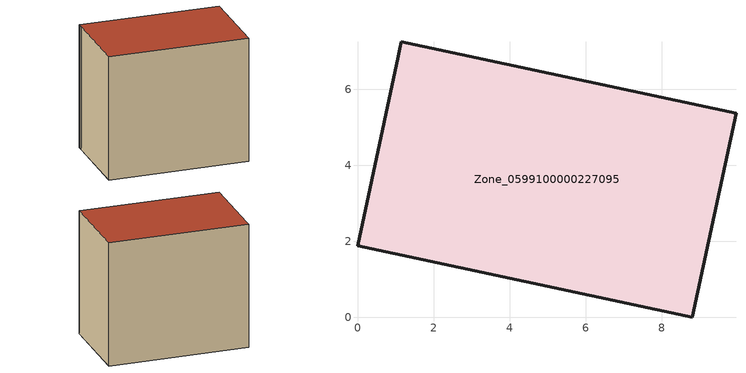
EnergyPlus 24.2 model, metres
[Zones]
Zone_0599100000227095
 floor ground (C_G): 1.11,7.06 1.15,7.25 9.96,5.37 8.81,0 0,1.88 1.08,6.87 z0
 wall outside (C_F): 1.15,7.25 1.11,7.06 1.08,6.87 0,1.88 8.81,0 9.96,5.37 1.15,7.25 z0:8.08
 roof outside (C_R): 1.11,7.06 1.08,6.87 0,1.88 8.81,0 9.96,5.37 1.15,7.25 z8.08
[BUILDING]
Pand.0599100000227095: North Axis=0; Terrain=City; Loads Convergence Tolerance Value=0.04; Temperature Convergence Tolerance Value=0.4; Solar Distribution=FullExterior; Maximum Number of Warmup Days=25; Minimum Number of Warmup Days=1
[Site:Location]
Rotterdam.The.Hague.AP_ZH_NLD Design_Conditions: Latitude=51.96; Longitude=4.45; Time Zone=1; Elevation=-4.5
[SITE:GROUNDTEMPERATURE:BUILDINGSURFACE]
18, 18, 18, 18, 18, 18, 18, 18, 18, 18, 18, 18
[MATERIAL] Thermal Absorptance=0.9; Solar Absorptance=0.7; Visible Absorptance=0.7
Name | Roughness | Thickness | Conductivity | Density | Specific Heat
G.TI.1975-1991 | MediumSmooth | 0.15 | 0.288461 | 540 | 1210
F.TI.1975-1991 | Rough | 0.3 | 0.230769 | 1920 | 840
R.TI.1975-1991 | MediumRough | 0.2 | 0.153846 | 1500 | 1000
[CONSTRUCTION]
C_G: G.TI.1975-1991
C_F: F.TI.1975-1991
C_R: R.TI.1975-1991
[ZONE]
Zone_0599100000227095: Type=1; Multiplier=1; Ceiling Height=Autocalculate; Volume=Autocalculate; Floor Area=autocalculate; Part of Total Floor Area=Yes
[ZONEINFILTRATION:DESIGNFLOWRATE]
Infil_Zone_0599100000227095: Zone or ZoneList or Space or SpaceList=Zone_0599100000227095; Schedule=AlwaysOn; Design Flow Rate Calculation Method=Flow/Area; Flow Rate per Floor Area=0.003; Constant Term Coefficient=1; Temperature Term Coefficient=0; Velocity Term Coefficient=0; Velocity Squared Term Coefficient=0
[HVACTEMPLATE:ZONE:IDEALLOADSAIRSYSTEM]
Zone_0599100000227095: Maximum Heating Supply Air Temperature=50; Minimum Cooling Supply Air Temperature=13; Maximum Heating Supply Air Humidity Ratio=0.0156; Minimum Cooling Supply Air Humidity Ratio=0.0077; Heating Limit=NoLimit; Cooling Limit=NoLimit; Dehumidification Control Type=ConstantSensibleHeatRatio; Cooling Sensible Heat Ratio=0.7; Dehumidification Setpoint=60; Humidification Control Type=None; Humidification Setpoint=30; Outdoor Air Method=None; Outdoor Air Flow Rate per Person=0.00944; Outdoor Air Flow Rate per Zone Floor Area=0; Outdoor Air Flow Rate per Zone=0; Demand Controlled Ventilation Type=None; Outdoor Air Economizer Type=NoEconomizer; Heat Recovery Type=None; Sensible Heat Recovery Effectiveness=0.7; Latent Heat Recovery Effectiveness=0.65
[ZONECONTROL:THERMOSTAT]
ThermostatControl_Zone_0599100000227095: Zone or ZoneList=Zone_0599100000227095; Control Type Schedule=DualSetpointControlType; Control 1=Thermostat_Zone_0599100000227095; Temperature Difference Between Cutout And Setpoint=0
[THERMOSTATSETPOINT:DUALSETPOINT]
Thermostat_Zone_0599100000227095: Heating Setpoint Temperature Schedule=HeatingSetpoint_Zone_0599100000227095; Cooling Setpoint Temperature Schedule=CoolingSetpoint_Zone_0599100000227095
[SCHEDULE:COMPACT]
HeatingSetpoint_Zone_0599100000227095: Through: 12/31, For: AllDays, Until: 24:00, 21
CoolingSetpoint_Zone_0599100000227095: Through: 12/31, For: AllDays, Until: 24:00, 24
DualSetpointControlType: Through: 12/31, For: AllDays, Until: 24:00, 4
AlwaysOn: Through: 12/31, For: AllDays, Until: 24:00, 1
